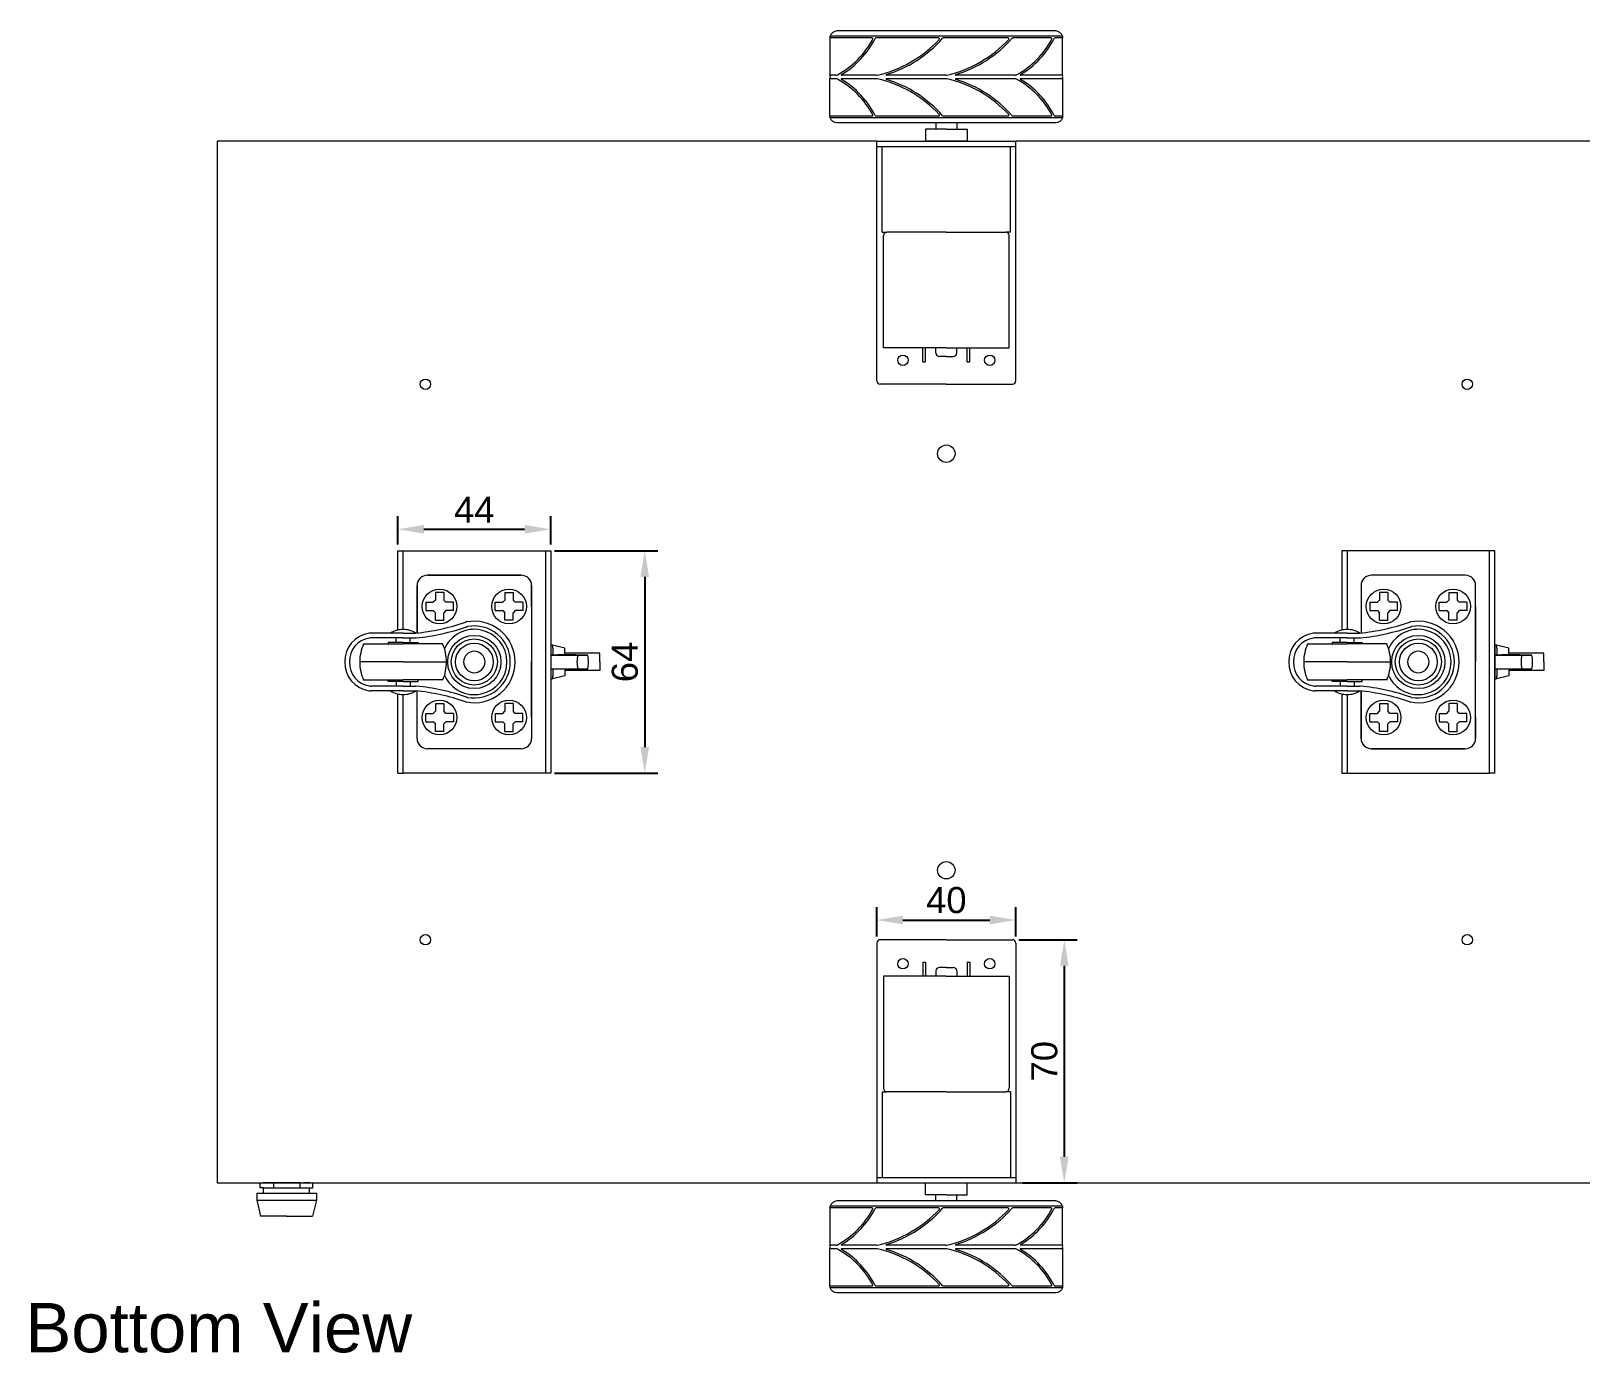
# Model space of a CAD drawing. Header units: millimetres. Extents: x 29 to 1920, y 47 to 1318.
# Drawn here: x 596.4 to 1042.8, y 51 to 431.8 of the extents above; entities that cross this region are included whole.
import ezdxf

# ---------------------------------------------------------------- set-up
doc = ezdxf.new("R2010")
doc.units = ezdxf.units.MM
doc.layers.get('0').update_dxf_attribs({"lineweight": 9})
doc.layers.add('Dimensions', color=30, linetype='Continuous', lineweight=13)
doc.styles.get("Standard").update_dxf_attribs({"font": 'arial.ttf'})
doc.dimstyles.new('ISO-25', dxfattribs={"dimscale": 3, "dimtxt": 2.5, "dimasz": 2.5, "dimexe": 1.25, "dimexo": 0.625, "dimtad": 1, "dimtxsty": 'Standard', "dimcen": 2.5, "dimadec": 0, "dimazin": 0, "dimtfac": 1, "dimtmove": 0, "dimatfit": 3, "dimfxl": 1, "dimarcsym": 0})

# ---------------------------------------------------------------- blocks, each defined once
blk = doc.blocks.new('*U28')
for p, q in [((-1.1, 1.1955), (-1.1, -1.1955)), ((-1.1, 1.1955), (1.1, 1.1955)), ((-1.1, -1.1955), (1.1, -1.1955))]:
    blk.add_line(p, q)
blk = doc.blocks.new('*U29')
at = {"color": 0, "linetype": 'ByBlock', "lineweight": -2, "transparency": 16777216}
blk.add_blockref('*U28', (1151.22, 1218.83), dxfattribs=at)
for p, rotation in [((1154.12, 1221.73), 270.0000000000001), ((1157.02, 1218.83), 180), ((1154.12, 1215.93), 90.00000000000001)]:
    blk.add_blockref('*U28', p, dxfattribs=dict(at, rotation=rotation))
blk = doc.blocks.new('*U30')
for p, q in [((-1.1, 1.1955), (-1.1, -1.1955)), ((-1.1, 1.1955), (1.1, 1.1955)), ((-1.1, -1.1955), (1.1, -1.1955))]:
    blk.add_line(p, q)
blk = doc.blocks.new('*U31')
at = {"color": 0, "linetype": 'ByBlock', "lineweight": -2, "transparency": 16777216}
blk.add_blockref('*U30', (1151.22, 1218.83), dxfattribs=at)
for p, rotation in [((1154.12, 1221.73), 270.0000000000001), ((1157.02, 1218.83), 180), ((1154.12, 1215.93), 90.00000000000001)]:
    blk.add_blockref('*U30', p, dxfattribs=dict(at, rotation=rotation))
blk = doc.blocks.new('*U32')
for p, q in [((-1.1, 1.1955), (-1.1, -1.1955)), ((-1.1, 1.1955), (1.1, 1.1955)), ((-1.1, -1.1955), (1.1, -1.1955))]:
    blk.add_line(p, q)
blk = doc.blocks.new('*U33')
at = {"color": 0, "linetype": 'ByBlock', "lineweight": -2, "transparency": 16777216}
blk.add_blockref('*U32', (1151.22, 1218.83), dxfattribs=at)
for p, rotation in [((1154.12, 1221.73), 270.0000000000001), ((1157.02, 1218.83), 180), ((1154.12, 1215.93), 90.00000000000001)]:
    blk.add_blockref('*U32', p, dxfattribs=dict(at, rotation=rotation))
blk = doc.blocks.new('*U34')
for p, q in [((-1.1, 1.1955), (-1.1, -1.1955)), ((-1.1, 1.1955), (1.1, 1.1955)), ((-1.1, -1.1955), (1.1, -1.1955))]:
    blk.add_line(p, q)
blk = doc.blocks.new('*U35')
at = {"color": 0, "linetype": 'ByBlock', "lineweight": -2, "transparency": 16777216}
blk.add_blockref('*U34', (1151.22, 1218.83), dxfattribs=at)
for p, rotation in [((1154.12, 1221.73), 270.0000000000001), ((1157.02, 1218.83), 180), ((1154.12, 1215.93), 90.00000000000001)]:
    blk.add_blockref('*U34', p, dxfattribs=dict(at, rotation=rotation))
blk = doc.blocks.new('Roda (Bottom)')
for p, q in [((13.5, 25), (-13.5, 25)), ((-16.5, 22), (-16.5, 8.35)), ((16.5, 16), (16.5, 22)), ((-11.2, 17.8), (-11.8, 17.2)), ((-11.8, 14.8), (-11.2, 14.2)), ((-8.8, 17.8), (-8.2, 17.2)), ((-8.2, 14.8), (-8.8, 14.2)), ((8.8, 17.8), (8.2, 17.2)), ((8.2, 14.8), (8.8, 14.2)), ((11.2, 17.8), (11.8, 17.2)), ((11.8, 14.8), (11.2, 14.2)), ((16.5, 16), (16.5, 0)), ((-31.88, 5.19), (-20.5, 5.19)), ((-20.5, 8.31), (-29.85, 8.31)), ((-20.5, 6.93), (-29.75, 6.93)), ((-20.5, 5.63), (-24.82, 5.63)), ((-24.82, 5.63), (-24.82, 5.19)), ((-22.53, 5.63), (-22.53, 6.93)), ((-20.5, 8.31), (-16.91, 8.31)), ((-20.5, 6.93), (-16.9, 6.93)), ((-20.5, 5.63), (-16.18, 5.63)), ((-9.12, 5.19), (-20.5, 5.19)), ((-18.47, 5.63), (-18.47, 6.93)), ((-16.18, 5.63), (-16.18, 5.19)), ((-20.5, 0), (-33, 0)), ((-20.5, 0), (-8, 0)), ((16.5, -16), (16.5, 0)), ((-31.88, -5.19), (-20.5, -5.19)), ((-20.5, -8.31), (-29.85, -8.31)), ((-20.5, -6.93), (-29.75, -6.93)), ((-24.82, -5.63), (-24.82, -5.19)), ((-20.5, -5.63), (-24.82, -5.63)), ((-22.53, -5.63), (-22.53, -6.93)), ((-9.12, -5.19), (-20.5, -5.19)), ((-20.5, -5.63), (-16.18, -5.63)), ((-20.5, -6.93), (-16.9, -6.93)), ((-20.5, -8.31), (-16.91, -8.31)), ((-18.47, -5.63), (-18.47, -6.93)), ((-16.5, -22), (-16.5, -8.35)), ((-16.18, -5.63), (-16.18, -5.19)), ((-11.8, -14.8), (-11.2, -14.2)), ((-11.2, -17.8), (-11.8, -17.2)), ((-8.2, -14.8), (-8.8, -14.2)), ((-8.8, -17.8), (-8.2, -17.2)), ((8.2, -14.8), (8.8, -14.2)), ((8.8, -17.8), (8.2, -17.2)), ((11.8, -14.8), (11.2, -14.2)), ((11.2, -17.8), (11.8, -17.2)), ((16.5, -16), (16.5, -22)), ((13.5, -25), (-13.5, -25))]:
    blk.add_line(p, q)
for centre, radius in [((-10, 16), 5), ((10, 16), 5), ((0, 0), 7.66), ((0, 0), 6.65), ((0, 0), 5.43), ((-10, -16), 5), ((10, -16), 5)]:
    blk.add_circle(centre, radius)
for centre, radius, start, end in [((-13.5, 22), 3, 90, 180), ((13.5, 22), 3, 0, 90), ((-20.75, 3.41), 5.93, 87.572, 124.2913), ((-20.25, 3.41), 5.93, 55.7087, 92.428), ((-23.28, 71.63), 63.64, 275.7483, 288.9923), ((-23.28, 71.63), 65.02, 275.8126, 288.91), ((0, 0), 9.41, 204.0311, 155.9689), ((-1.92, 9.56), 2, 101.3356, 108.9923), ((0, 0), 11.75, 0, 101.3356), ((-1.56, 8.23), 2, 100.7313, 108.91), ((0, 0), 10.37, 0, 100.7313), ((-29.16, 0.18), 8.17, 97.5632, 181.2575), ((-29.16, 0.18), 6.8, 98.8288, 181.2575), ((-20.7, 0.06), 12.3, 155.3471, 180.2989), ((-29.85, 5.31), 3, 90, 97.5632), ((-29.75, 3.93), 3, 90, 98.8288), ((-16.9, 8.93), 2, 270, 275.8126), ((-20.3, 0.06), 12.3, 359.7011, 24.6529), ((-29.16, -0.18), 8.17, 178.7425, 262.4368), ((0, 0), 3.1, 0, 180), ((0, 0), 3.1, 180, 0), ((0, 0), 11.75, 258.6644, 0), ((0, 0), 10.37, 259.2687, 0), ((-29.16, -0.18), 6.8, 178.7425, 261.1712), ((-20.7, -0.06), 12.3, 179.7011, 204.6529), ((-20.3, -0.06), 12.3, 335.3471, 0.2989), ((-29.85, -5.31), 3, 262.4368, 270), ((-29.75, -3.93), 3, 261.1712, 270), ((-20.75, -3.41), 5.93, 235.7087, 272.428), ((-20.25, -3.41), 5.93, 267.572, 304.2913), ((-23.28, -71.63), 63.64, 71.0077, 84.2517), ((-16.9, -8.93), 2, 84.1874, 90), ((-23.28, -71.63), 65.02, 71.09, 84.1874), ((-1.92, -9.56), 2, 251.0077, 258.6644), ((-1.56, -8.23), 2, 251.09, 259.2687), ((-13.5, -22), 3, 180, 270), ((13.5, -22), 3, 270, 0)]:
    blk.add_arc(centre, radius, start, end)
blk.add_blockref('*U29', (-1164.12, -1202.83))
at = {"xscale": -1}
blk.add_blockref('*U31', (1164.12, -1202.83), dxfattribs=at)
at = {"xscale": -1, "rotation": 180}
blk.add_blockref('*U33', (-1164.12, 1202.83), dxfattribs=at)
at = {"rotation": 179.9999999999937}
blk.add_blockref('*U35', (1164.12, 1202.83), dxfattribs=at)
blk = doc.blocks.new('*D38')
at = {"layer": 'Defpoints', "color": 0, "transparency": 16777216}
for p in [(880.02, 175.67), (839.98, 169), (880.02, 169)]:
    blk.add_point(p, dxfattribs=at)
at = {"layer": 'Dimensions', "color": 0, "lineweight": -2, "transparency": 16777216}
for p, q in [((839.98, 170.88), (839.98, 179.42)), ((880.02, 170.88), (880.02, 179.42)), ((847.48, 175.67), (872.52, 175.67))]:
    blk.add_line(p, q, dxfattribs=at)
at = {"layer": 'Dimensions', "color": 0, "transparency": 16777216}
for points in [[(847.48, 176.92), (847.48, 174.42), (839.98, 175.67)], [(872.52, 176.92), (872.52, 174.42), (880.02, 175.67)]]:
    blk.add_solid(points, dxfattribs=at)
at = {"layer": 'Dimensions', "color": 0, "transparency": 16777216, "insert": (860, 181.37), "char_height": 7.5, "attachment_point": 5}
blk.add_mtext('40', dxfattribs=at)
blk = doc.blocks.new('*D39')
at = {"layer": 'Defpoints', "color": 0, "transparency": 16777216}
for p in [(879.03, 170), (880.03, 100), (893.96, 100)]:
    blk.add_point(p, dxfattribs=at)
at = {"layer": 'Dimensions', "color": 0, "lineweight": -2, "transparency": 16777216}
for p, q in [((880.9, 170), (897.71, 170)), ((893.96, 162.5), (893.96, 107.5)), ((881.9, 100), (897.71, 100))]:
    blk.add_line(p, q, dxfattribs=at)
at = {"layer": 'Dimensions', "color": 0, "transparency": 16777216}
for points in [[(892.71, 162.5), (895.21, 162.5), (893.96, 170)], [(892.71, 107.5), (895.21, 107.5), (893.96, 100)]]:
    blk.add_solid(points, dxfattribs=at)
at = {"layer": 'Dimensions', "color": 0, "transparency": 16777216, "insert": (888.25, 135), "char_height": 7.5, "attachment_point": 5, "rotation": 90}
blk.add_mtext('70', dxfattribs=at)
blk = doc.blocks.new('*D40')
at = {"layer": 'Defpoints', "color": 0, "transparency": 16777216}
for p in [(746.07, 288.23), (702.07, 282), (746.07, 282)]:
    blk.add_point(p, dxfattribs=at)
at = {"layer": 'Dimensions', "color": 0, "lineweight": -2, "transparency": 16777216}
for p, q in [((702.07, 283.88), (702.07, 291.98)), ((746.07, 283.88), (746.07, 291.98)), ((709.57, 288.23), (738.57, 288.23))]:
    blk.add_line(p, q, dxfattribs=at)
at = {"layer": 'Dimensions', "color": 0, "transparency": 16777216}
for points in [[(709.57, 289.48), (709.57, 286.98), (702.07, 288.23)], [(738.57, 289.48), (738.57, 286.98), (746.07, 288.23)]]:
    blk.add_solid(points, dxfattribs=at)
at = {"layer": 'Dimensions', "color": 0, "transparency": 16777216, "insert": (724.07, 293.85), "char_height": 7.5, "attachment_point": 5}
blk.add_mtext('44', dxfattribs=at)
blk = doc.blocks.new('*D75')
at = {"layer": 'Defpoints', "color": 0, "transparency": 16777216}
for p in [(745.32, 282), (745.32, 218), (773.16, 218)]:
    blk.add_point(p, dxfattribs=at)
at = {"layer": 'Dimensions', "color": 0, "lineweight": -2, "transparency": 16777216}
for p, q in [((747.2, 282), (776.91, 282)), ((773.16, 274.5), (773.16, 225.5)), ((747.2, 218), (776.91, 218))]:
    blk.add_line(p, q, dxfattribs=at)
at = {"layer": 'Dimensions', "color": 0, "transparency": 16777216}
for points in [[(771.91, 274.5), (774.41, 274.5), (773.16, 282)], [(771.91, 225.5), (774.41, 225.5), (773.16, 218)]]:
    blk.add_solid(points, dxfattribs=at)
at = {"layer": 'Dimensions', "color": 0, "transparency": 16777216, "insert": (767.45, 250), "char_height": 7.5, "attachment_point": 5, "rotation": 90}
blk.add_mtext('64', dxfattribs=at)

msp = doc.modelspace()

# ---------------------------------------------------------------- linework, layer by layer
for p, q in [((838.602, 429.75), (826.5, 429.75)), ((893.436, 430.25), (826.564, 430.25)), ((857.78, 429.75), (839.73, 429.75)), ((877.78, 429.75), (859.124, 429.75)), ((890.17, 429.75), (879.124, 429.75)), ((893.5, 429.75), (891.297, 429.75)), ((828.18, 419), (826.5, 419)), ((828.18, 418), (826.5, 418)), ((839.89, 419), (829.829, 419)), ((839.89, 418), (829.829, 418)), ((859.89, 419), (842.743, 419)), ((859.89, 418), (842.743, 418)), ((879.748, 419), (862.743, 419)), ((879.748, 418), (862.743, 418)), ((893.5, 419), (881.397, 419)), ((893.5, 418), (881.397, 418)), ((838.602, 407.25), (826.5, 407.25)), ((893.436, 406.75), (826.564, 406.75)), ((857.78, 407.25), (839.73, 407.25)), ((877.78, 407.25), (859.124, 407.25)), ((890.17, 407.25), (879.124, 407.25)), ((893.5, 407.25), (891.297, 407.25)), ((860, 403.5), (854, 403.5)), ((854, 403.5), (854, 400)), ((857, 405.25), (857, 403.5)), ((860, 403.5), (866, 403.5)), ((863, 405.25), (863, 403.5)), ((866, 403.5), (866, 400)), ((650, 400), (650, 100)), ((839.975, 400), (650, 400)), ((839.975, 331), (839.975, 400)), ((839.975, 400), (854, 400)), ((839.975, 398.5), (880.025, 398.5)), ((841.5, 373.8), (841.5, 398.5)), ((854, 400), (866, 400)), ((866, 400), (854, 400)), ((866, 400), (880.025, 400)), ((878.5, 373.8), (878.5, 398.5)), ((1070, 400), (880.025, 400)), ((880.025, 331), (880.025, 400)), ((841.5, 373.8), (842.9, 373.8)), ((841.9, 340.5), (841.9, 372.8)), ((860, 373.8), (842.9, 373.8)), ((860, 373.8), (877.1, 373.8)), ((878.5, 373.8), (877.1, 373.8)), ((878.1, 340.5), (878.1, 372.8)), ((860, 340.5), (841.9, 340.5)), ((853.25, 336.5), (853.25, 340.5)), ((854, 336.5), (854, 340.5)), ((857, 339), (857, 340.5)), ((860, 340.5), (878.1, 340.5)), ((863, 339), (863, 340.5)), ((866, 336.5), (866, 340.5)), ((866.75, 336.5), (866.75, 340.5)), ((853.25, 336.5), (854, 336.5)), ((860, 338), (858, 338)), ((860, 338), (862, 338)), ((866, 336.5), (866.75, 336.5)), ((860, 330), (840.975, 330)), ((860, 330), (879.025, 330)), ((702.073, 282), (703.573, 282)), ((702.073, 259.208), (702.073, 282)), ((703.573, 282), (744.573, 282)), ((703.573, 259.335), (703.573, 282)), ((744.573, 282), (744.573, 218)), ((744.573, 282), (746.073, 282)), ((746.073, 282), (746.073, 218)), ((973.927, 282), (973.927, 259.208)), ((975.427, 282), (973.927, 282)), ((1016.427, 282), (975.427, 282)), ((975.427, 282), (975.427, 259.335)), ((1016.427, 250), (1016.427, 282)), ((1017.927, 282), (1016.427, 282)), ((1017.927, 250), (1017.927, 282)), ((710.573, 275), (737.573, 275)), ((1009.427, 275), (982.427, 275)), ((707.573, 258.351), (707.573, 272)), ((740.573, 272), (740.573, 228)), ((979.427, 272), (979.427, 258.351)), ((1012.427, 250), (1012.427, 272)), ((746.073, 254.856), (746.073, 245.158)), ((750.173, 254.007), (746.569, 254.886)), ((1017.927, 254.856), (1017.927, 245.158)), ((1022.027, 254.007), (1018.423, 254.886)), ((750.173, 252.15), (746.073, 251.95)), ((746.073, 251.95), (746.696, 251.95)), ((746.696, 254.007), (746.696, 252.507)), ((746.696, 252.507), (746.696, 251.981)), ((746.696, 251.95), (756.755, 251.95)), ((750.173, 252.507), (750.173, 254.007)), ((750.173, 252.15), (750.173, 252.507)), ((760.173, 252.507), (750.173, 252.507)), ((756.755, 251.95), (750.173, 252.15)), ((760.173, 250.007), (760.173, 252.507)), ((760.173, 250.007), (760.173, 247.507)), ((1012.427, 228), (1012.427, 250)), ((1016.427, 218), (1016.427, 250)), ((1022.027, 252.15), (1017.927, 251.95)), ((1017.927, 251.95), (1018.55, 251.95)), ((1017.927, 218), (1017.927, 250)), ((1018.55, 254.007), (1018.55, 252.507)), ((1018.55, 252.507), (1018.55, 251.981)), ((1018.55, 251.95), (1028.609, 251.95)), ((1022.027, 252.507), (1022.027, 254.007)), ((1022.027, 252.15), (1022.027, 252.507)), ((1032.027, 252.507), (1022.027, 252.507)), ((1028.609, 251.95), (1022.027, 252.15)), ((1032.027, 250.007), (1032.027, 252.507)), ((1032.027, 250.007), (1032.027, 247.507)), ((746.073, 248.063), (746.696, 248.063)), ((750.173, 247.863), (746.073, 248.063)), ((750.173, 246.007), (746.569, 245.128)), ((746.696, 248.063), (756.755, 248.063)), ((746.696, 248.033), (746.696, 247.507)), ((746.696, 247.507), (746.696, 246.007)), ((756.755, 248.063), (750.173, 247.863)), ((750.173, 247.863), (750.173, 247.507)), ((750.173, 247.507), (750.173, 246.007)), ((760.173, 247.507), (750.173, 247.507)), ((1017.927, 248.063), (1018.55, 248.063)), ((1022.027, 247.863), (1017.927, 248.063)), ((1022.027, 246.007), (1018.423, 245.128)), ((1018.55, 248.063), (1028.609, 248.063)), ((1018.55, 248.033), (1018.55, 247.507)), ((1018.55, 247.507), (1018.55, 246.007)), ((1028.609, 248.063), (1022.027, 247.863)), ((1022.027, 247.863), (1022.027, 247.507)), ((1022.027, 247.507), (1022.027, 246.007)), ((1032.027, 247.507), (1022.027, 247.507)), ((707.573, 228), (707.573, 241.649)), ((979.427, 241.649), (979.427, 228)), ((702.073, 218), (702.073, 240.792)), ((703.573, 218), (703.573, 240.665)), ((973.927, 240.792), (973.927, 218)), ((975.427, 240.665), (975.427, 218)), ((737.573, 225), (710.573, 225)), ((982.427, 225), (1009.427, 225)), ((702.073, 218), (703.573, 218)), ((744.573, 218), (703.573, 218)), ((746.073, 218), (744.573, 218)), ((973.927, 218), (975.427, 218)), ((975.427, 218), (1016.427, 218)), ((1017.927, 218), (1016.427, 218)), ((860, 170), (840.975, 170)), ((860, 170), (879.025, 170)), ((839.975, 169), (839.975, 100)), ((880.025, 169), (880.025, 100)), ((853.25, 163.5), (853.25, 159.5)), ((853.25, 163.5), (854, 163.5)), ((854, 163.5), (854, 159.5)), ((857, 161), (857, 159.5)), ((860, 162), (858, 162)), ((860, 162), (862, 162)), ((863, 161), (863, 159.5)), ((866, 163.5), (866, 159.5)), ((866, 163.5), (866.75, 163.5)), ((866.75, 163.5), (866.75, 159.5)), ((860, 159.5), (841.9, 159.5)), ((841.9, 159.5), (841.9, 127.2)), ((860, 159.5), (878.1, 159.5)), ((878.1, 159.5), (878.1, 127.2)), ((841.5, 126.2), (841.5, 101.5)), ((841.5, 126.2), (842.9, 126.2)), ((860, 126.2), (842.9, 126.2)), ((860, 126.2), (877.1, 126.2)), ((878.5, 126.2), (877.1, 126.2)), ((878.5, 126.2), (878.5, 101.5)), ((650, 100), (839.975, 100)), ((650, 100), (670, 100)), ((662.4, 98.5), (662.4, 99.644)), ((663.4, 98.5), (662.4, 98.5)), ((663.4, 97), (663.4, 98.5)), ((663.4, 98.5), (676.6, 98.5)), ((666.2, 100), (664, 100)), ((670, 100), (666.2, 100)), ((666.2, 100), (666.2, 98.5)), ((673.8, 100), (670, 100)), ((673.8, 100), (673.8, 98.5)), ((673.8, 100), (676, 100)), ((676.6, 97), (676.6, 98.5)), ((676.6, 98.5), (677.6, 98.5)), ((677.6, 98.5), (677.6, 99.644)), ((839.975, 101.5), (880.025, 101.5)), ((839.975, 100), (880.025, 100)), ((854, 96.5), (854, 100)), ((866, 96.5), (866, 100)), ((880.025, 100), (1070, 100)), ((661.4, 97), (678.6, 97)), ((661.4, 97), (661.4, 95)), ((661.4, 95), (662.5, 90.4)), ((661.4, 95), (678.6, 95)), ((678.6, 95), (677.5, 90.4)), ((678.6, 97), (678.6, 95)), ((860, 96.5), (854, 96.5)), ((857, 94.75), (857, 96.5)), ((860, 96.5), (866, 96.5)), ((863, 94.75), (863, 96.5)), ((670, 90.4), (662.5, 90.4)), ((670, 90.4), (677.5, 90.4)), ((838.602, 92.75), (826.5, 92.75)), ((893.436, 93.25), (826.564, 93.25)), ((857.78, 92.75), (839.73, 92.75)), ((877.78, 92.75), (859.124, 92.75)), ((890.17, 92.75), (879.124, 92.75)), ((893.5, 92.75), (891.297, 92.75)), ((828.18, 82), (826.5, 82)), ((828.18, 81), (826.5, 81)), ((839.89, 82), (829.829, 82)), ((839.89, 81), (829.829, 81)), ((859.89, 82), (842.743, 82)), ((859.89, 81), (842.743, 81)), ((879.748, 82), (862.743, 82)), ((879.748, 81), (862.743, 81)), ((893.5, 82), (881.397, 82)), ((893.5, 81), (881.397, 81)), ((838.602, 70.25), (826.5, 70.25)), ((893.436, 69.75), (826.564, 69.75)), ((857.78, 70.25), (839.73, 70.25)), ((877.78, 70.25), (859.124, 70.25)), ((890.17, 70.25), (879.124, 70.25)), ((893.5, 70.25), (891.297, 70.25))]:
    msp.add_line(p, q)
for points in [[(826.5, 429.75), (826.5, 419)], [(893.5, 419), (893.5, 429.75)], [(826.5, 407.25), (826.5, 418)], [(893.5, 418), (893.5, 407.25)], [(826.5, 92.75), (826.5, 82)], [(893.5, 82), (893.5, 92.75)], [(826.5, 70.25), (826.5, 81)], [(893.5, 81), (893.5, 70.25)]]:
    msp.add_lwpolyline(points)
for points in [[(893.436, 430.25, 0.3419987), (891.5, 431.75), (828.5, 431.75, 0.3419987), (826.564, 430.25, 0.3419987)], [(893.436, 406.75, -0.3419987), (891.5, 405.25), (828.5, 405.25, -0.3419987), (826.564, 406.75, -0.3419987)], [(893.436, 93.25, 0.3419987), (891.5, 94.75), (828.5, 94.75, 0.3419987), (826.564, 93.25, 0.3419987)], [(893.436, 69.75, -0.3419987), (891.5, 68.25), (828.5, 68.25, -0.3419987), (826.564, 69.75, -0.3419987)]]:
    msp.add_lwpolyline(points, format="xyb")
for centre, radius in [((847.5, 336.908), 1.5), ((872.5, 336.908), 1.5), ((710, 330), 1.5), ((1010, 330), 1.5), ((860, 310), 2.5), ((860, 190), 2.5), ((710, 170), 1.5), ((1010, 170), 1.5), ((847.5, 163.092), 1.5), ((872.5, 163.092), 1.5)]:
    msp.add_circle(centre, radius)
for centre, radius, start, end in [((825.59, 430.12), 0.982, 337.88691, 7.63558), ((816.584, 441.248), 25.207, 298.62355, 331.91719), ((816.584, 441.248), 25.707, 300.88062, 333.08865), ((838.602, 429.5), 0.25, 331.91719, 90), ((839.73, 429.5), 0.25, 90, 153.08865), ((832.491, 452.84), 34.663, 282.69589, 317.29473), ((832.491, 452.84), 35.163, 286.90097, 318.77063), ((857.78, 429.5), 0.25, 317.29473, 90), ((859.124, 429.5), 0.25, 90, 138.77063), ((852.491, 452.84), 34.663, 282.69589, 317.29473), ((852.491, 452.84), 35.163, 286.90097, 318.77063), ((877.78, 429.5), 0.25, 317.29473, 90), ((879.124, 429.5), 0.25, 90, 138.77063), ((868.151, 441.248), 25.207, 298.62355, 331.91719), ((868.151, 441.248), 25.707, 300.88062, 333.08865), ((890.17, 429.5), 0.25, 331.91719, 90), ((891.297, 429.5), 0.25, 90, 153.08865), ((894.41, 430.12), 0.982, 172.36442, 202.11309), ((825.426, 418.5), 1.185, 335.0453, 24.9547), ((828.18, 420), 1, 270, 298.62355), ((828.18, 417), 1, 61.37645, 90), ((816.584, 395.752), 25.207, 28.08281, 61.37645), ((829.829, 419.1), 0.1, 120.88062, 270), ((829.829, 417.9), 0.1, 90, 239.11938), ((816.584, 395.752), 25.707, 26.91135, 59.11938), ((839.89, 420), 1, 270, 282.69589), ((839.89, 417), 1, 77.30411, 90), ((832.491, 384.16), 34.663, 42.70527, 77.30411), ((842.743, 419.1), 0.1, 106.90097, 270), ((842.743, 417.9), 0.1, 90, 253.09903), ((832.491, 384.16), 35.163, 41.22937, 73.09903), ((859.89, 420), 1, 270, 282.69589), ((859.89, 417), 1, 77.30411, 90), ((852.491, 384.16), 34.663, 42.70527, 77.30411), ((862.743, 419.1), 0.1, 106.90097, 270), ((862.743, 417.9), 0.1, 90, 253.09903), ((852.491, 384.16), 35.163, 41.22937, 73.09903), ((879.748, 420), 1, 270, 298.62355), ((879.748, 417), 1, 61.37645, 90), ((868.151, 395.752), 25.207, 28.08281, 61.37645), ((881.397, 419.1), 0.1, 120.88062, 270), ((881.397, 417.9), 0.1, 90, 239.11938), ((868.151, 395.752), 25.707, 26.91135, 59.11938), ((894.574, 418.5), 1.185, 155.0453, 204.9547), ((825.59, 406.88), 0.982, 352.36442, 22.11309), ((838.602, 407.5), 0.25, 270, 28.08281), ((839.73, 407.5), 0.25, 206.91135, 270), ((857.78, 407.5), 0.25, 270, 42.70527), ((859.124, 407.5), 0.25, 221.22937, 270), ((877.78, 407.5), 0.25, 270, 42.70527), ((879.124, 407.5), 0.25, 221.22937, 270), ((890.17, 407.5), 0.25, 270, 28.08281), ((891.297, 407.5), 0.25, 206.91135, 270), ((894.41, 406.88), 0.982, 157.88691, 187.63558), ((842.9, 372.8), 1, 90, 180), ((877.1, 372.8), 1, 0, 90), ((858, 339), 1, 180, 270), ((862, 339), 1, 270, 0), ((840.975, 331), 1, 180, 270), ((879.025, 331), 1, 270, 0), ((710.573, 272), 3, 90, 180), ((737.573, 272), 3, 0, 90), ((982.427, 272), 3, 90, 180), ((1009.427, 272), 3, 0, 90), ((746.405, 253.505), 1.39, 83.20626, 103.80042), ((744.649, 254.16), 2.053, 355.71794, 20.70127), ((1018.259, 253.505), 1.39, 83.20626, 103.80042), ((1016.503, 254.16), 2.053, 355.71794, 20.70127), ((760.082, 250.007), 6.445, 162.45008, 197.54992), ((747.412, 250.007), 9.543, 348.24908, 11.75092), ((1031.936, 250.007), 6.445, 162.45008, 197.54992), ((1019.266, 250.007), 9.543, 348.24908, 11.75092), ((744.649, 245.854), 2.053, 339.29873, 4.28206), ((1016.503, 245.854), 2.053, 339.29873, 4.28206), ((746.405, 246.509), 1.39, 256.19958, 276.79374), ((1018.259, 246.509), 1.39, 256.19958, 276.79374), ((710.573, 228), 3, 180, 270), ((737.573, 228), 3, 270, 0), ((982.427, 228), 3, 180, 270), ((1009.427, 228), 3, 270, 0), ((840.975, 169), 1, 90, 180), ((879.025, 169), 1, 0, 90), ((858, 161), 1, 90, 180), ((862, 161), 1, 0, 90), ((842.9, 127.2), 1, 180, 270), ((877.1, 127.2), 1, 270, 0), ((662.6, 99.644), 0.2, 103.24097, 180), ((663.948, 93.914), 6.087, 89.51318, 103.24097), ((663.986, 87.748), 12.252, 79.58998, 89.93544), ((668.414, 87.748), 12.252, 90.06456, 100.41002), ((671.586, 87.748), 12.252, 79.58998, 89.93544), ((676.014, 87.748), 12.252, 90.06456, 100.41002), ((676.057, 93.953), 6.047, 76.71769, 90.53687), ((677.4, 99.644), 0.2, 0, 76.71769), ((825.59, 93.12), 0.982, 337.88691, 7.63558), ((816.584, 104.248), 25.207, 298.62355, 331.91719), ((816.584, 104.248), 25.707, 300.88062, 333.08865), ((838.602, 92.5), 0.25, 331.91719, 90), ((839.73, 92.5), 0.25, 90, 153.08865), ((832.491, 115.84), 34.663, 282.69589, 317.29473), ((832.491, 115.84), 35.163, 286.90097, 318.77063), ((857.78, 92.5), 0.25, 317.29473, 90), ((859.124, 92.5), 0.25, 90, 138.77063), ((852.491, 115.84), 34.663, 282.69589, 317.29473), ((852.491, 115.84), 35.163, 286.90097, 318.77063), ((877.78, 92.5), 0.25, 317.29473, 90), ((879.124, 92.5), 0.25, 90, 138.77063), ((868.151, 104.248), 25.207, 298.62355, 331.91719), ((868.151, 104.248), 25.707, 300.88062, 333.08865), ((890.17, 92.5), 0.25, 331.91719, 90), ((891.297, 92.5), 0.25, 90, 153.08865), ((894.41, 93.12), 0.982, 172.36442, 202.11309), ((825.426, 81.5), 1.185, 335.0453, 24.9547), ((828.18, 83), 1, 270, 298.62355), ((828.18, 80), 1, 61.37645, 90), ((816.584, 58.752), 25.207, 28.08281, 61.37645), ((829.829, 82.1), 0.1, 120.88062, 270), ((829.829, 80.9), 0.1, 90, 239.11938), ((816.584, 58.752), 25.707, 26.91135, 59.11938), ((839.89, 83), 1, 270, 282.69589), ((839.89, 80), 1, 77.30411, 90), ((832.491, 47.16), 34.663, 42.70527, 77.30411), ((842.743, 82.1), 0.1, 106.90097, 270), ((842.743, 80.9), 0.1, 90, 253.09903), ((832.491, 47.16), 35.163, 41.22937, 73.09903), ((859.89, 83), 1, 270, 282.69589), ((859.89, 80), 1, 77.30411, 90), ((852.491, 47.16), 34.663, 42.70527, 77.30411), ((862.743, 82.1), 0.1, 106.90097, 270), ((862.743, 80.9), 0.1, 90, 253.09903), ((852.491, 47.16), 35.163, 41.22937, 73.09903), ((879.748, 83), 1, 270, 298.62355), ((879.748, 80), 1, 61.37645, 90), ((868.151, 58.752), 25.207, 28.08281, 61.37645), ((881.397, 82.1), 0.1, 120.88062, 270), ((881.397, 80.9), 0.1, 90, 239.11938), ((868.151, 58.752), 25.707, 26.91135, 59.11938), ((894.574, 81.5), 1.185, 155.0453, 204.9547), ((825.59, 69.88), 0.982, 352.36442, 22.11309), ((838.602, 70.5), 0.25, 270, 28.08281), ((839.73, 70.5), 0.25, 206.91135, 270), ((857.78, 70.5), 0.25, 270, 42.70527), ((859.124, 70.5), 0.25, 221.22937, 270), ((877.78, 70.5), 0.25, 270, 42.70527), ((879.124, 70.5), 0.25, 221.22937, 270), ((890.17, 70.5), 0.25, 270, 28.08281), ((891.297, 70.5), 0.25, 206.91135, 270), ((894.41, 69.88), 0.982, 157.88691, 187.63558)]:
    msp.add_arc(centre, radius, start, end)

# ---------------------------------------------------------------- block references
for p in [(724.073, 250), (995.927, 250)]:
    msp.add_blockref('Roda (Bottom)', p)

# ---------------------------------------------------------------- texts
msp.add_text('Bottom View', height=14.20373).set_placement((594.788, 51.159))

# ---------------------------------------------------------------- dimensions: what is measured, and where the dimension line sits
at = {"layer": 'Dimensions'}
dim = msp.add_linear_dim(base=(746.073, 288.227), p1=(702.073, 282), p2=(746.073, 282), dimstyle='ISO-25', dxfattribs=at)
dim.commit()
dim.dimension.update_dxf_attribs({"geometry": '*D40', "text_midpoint": (724.073, 293.852)})
for base, p1, p2, picture, middle in [((773.156, 218), (745.323, 282), (745.323, 218), '*D75', (767.452, 250)), ((893.958, 100), (879.025, 170), (880.025, 100), '*D39', (888.254, 135))]:
    dim = msp.add_linear_dim(base=base, p1=p1, p2=p2, angle=90, dimstyle='ISO-25', dxfattribs=at)
    dim.commit()
    dim.dimension.update_dxf_attribs({"geometry": picture, "text_midpoint": middle})
dim = msp.add_linear_dim(base=(880.025, 175.67), p1=(839.975, 169), p2=(880.025, 169), text='40', dimstyle='ISO-25', dxfattribs=at)
dim.commit()
dim.dimension.update_dxf_attribs({"geometry": '*D38', "text_midpoint": (860, 175.67), "dimtype": 160})

doc.saveas('drawing.dxf')
